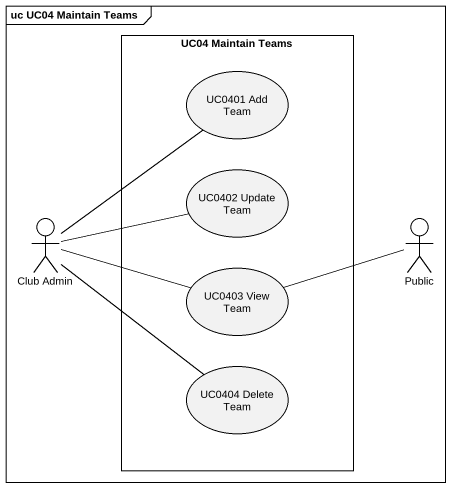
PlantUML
@startuml
mainframe uc UC04 Maintain Teams
rectangle "UC04 Maintain Teams" as UC04_Maintain_Teams {
  usecase "UC0401 Add Team" as UC0401_Add_Team
  usecase "UC0402 Update Team" as UC0402_Update_Team
  usecase "UC0403 View Team" as UC0403_View_Team
  usecase "UC0404 Delete Team" as UC0404_Delete_Team
}
actor "Club Admin" as Club_Admin
actor Public
Club_Admin -up- UC0401_Add_Team
Club_Admin -right- UC0402_Update_Team
Club_Admin -right- UC0403_View_Team
Club_Admin -- UC0404_Delete_Team
Public -left- UC0403_View_Team
@enduml
